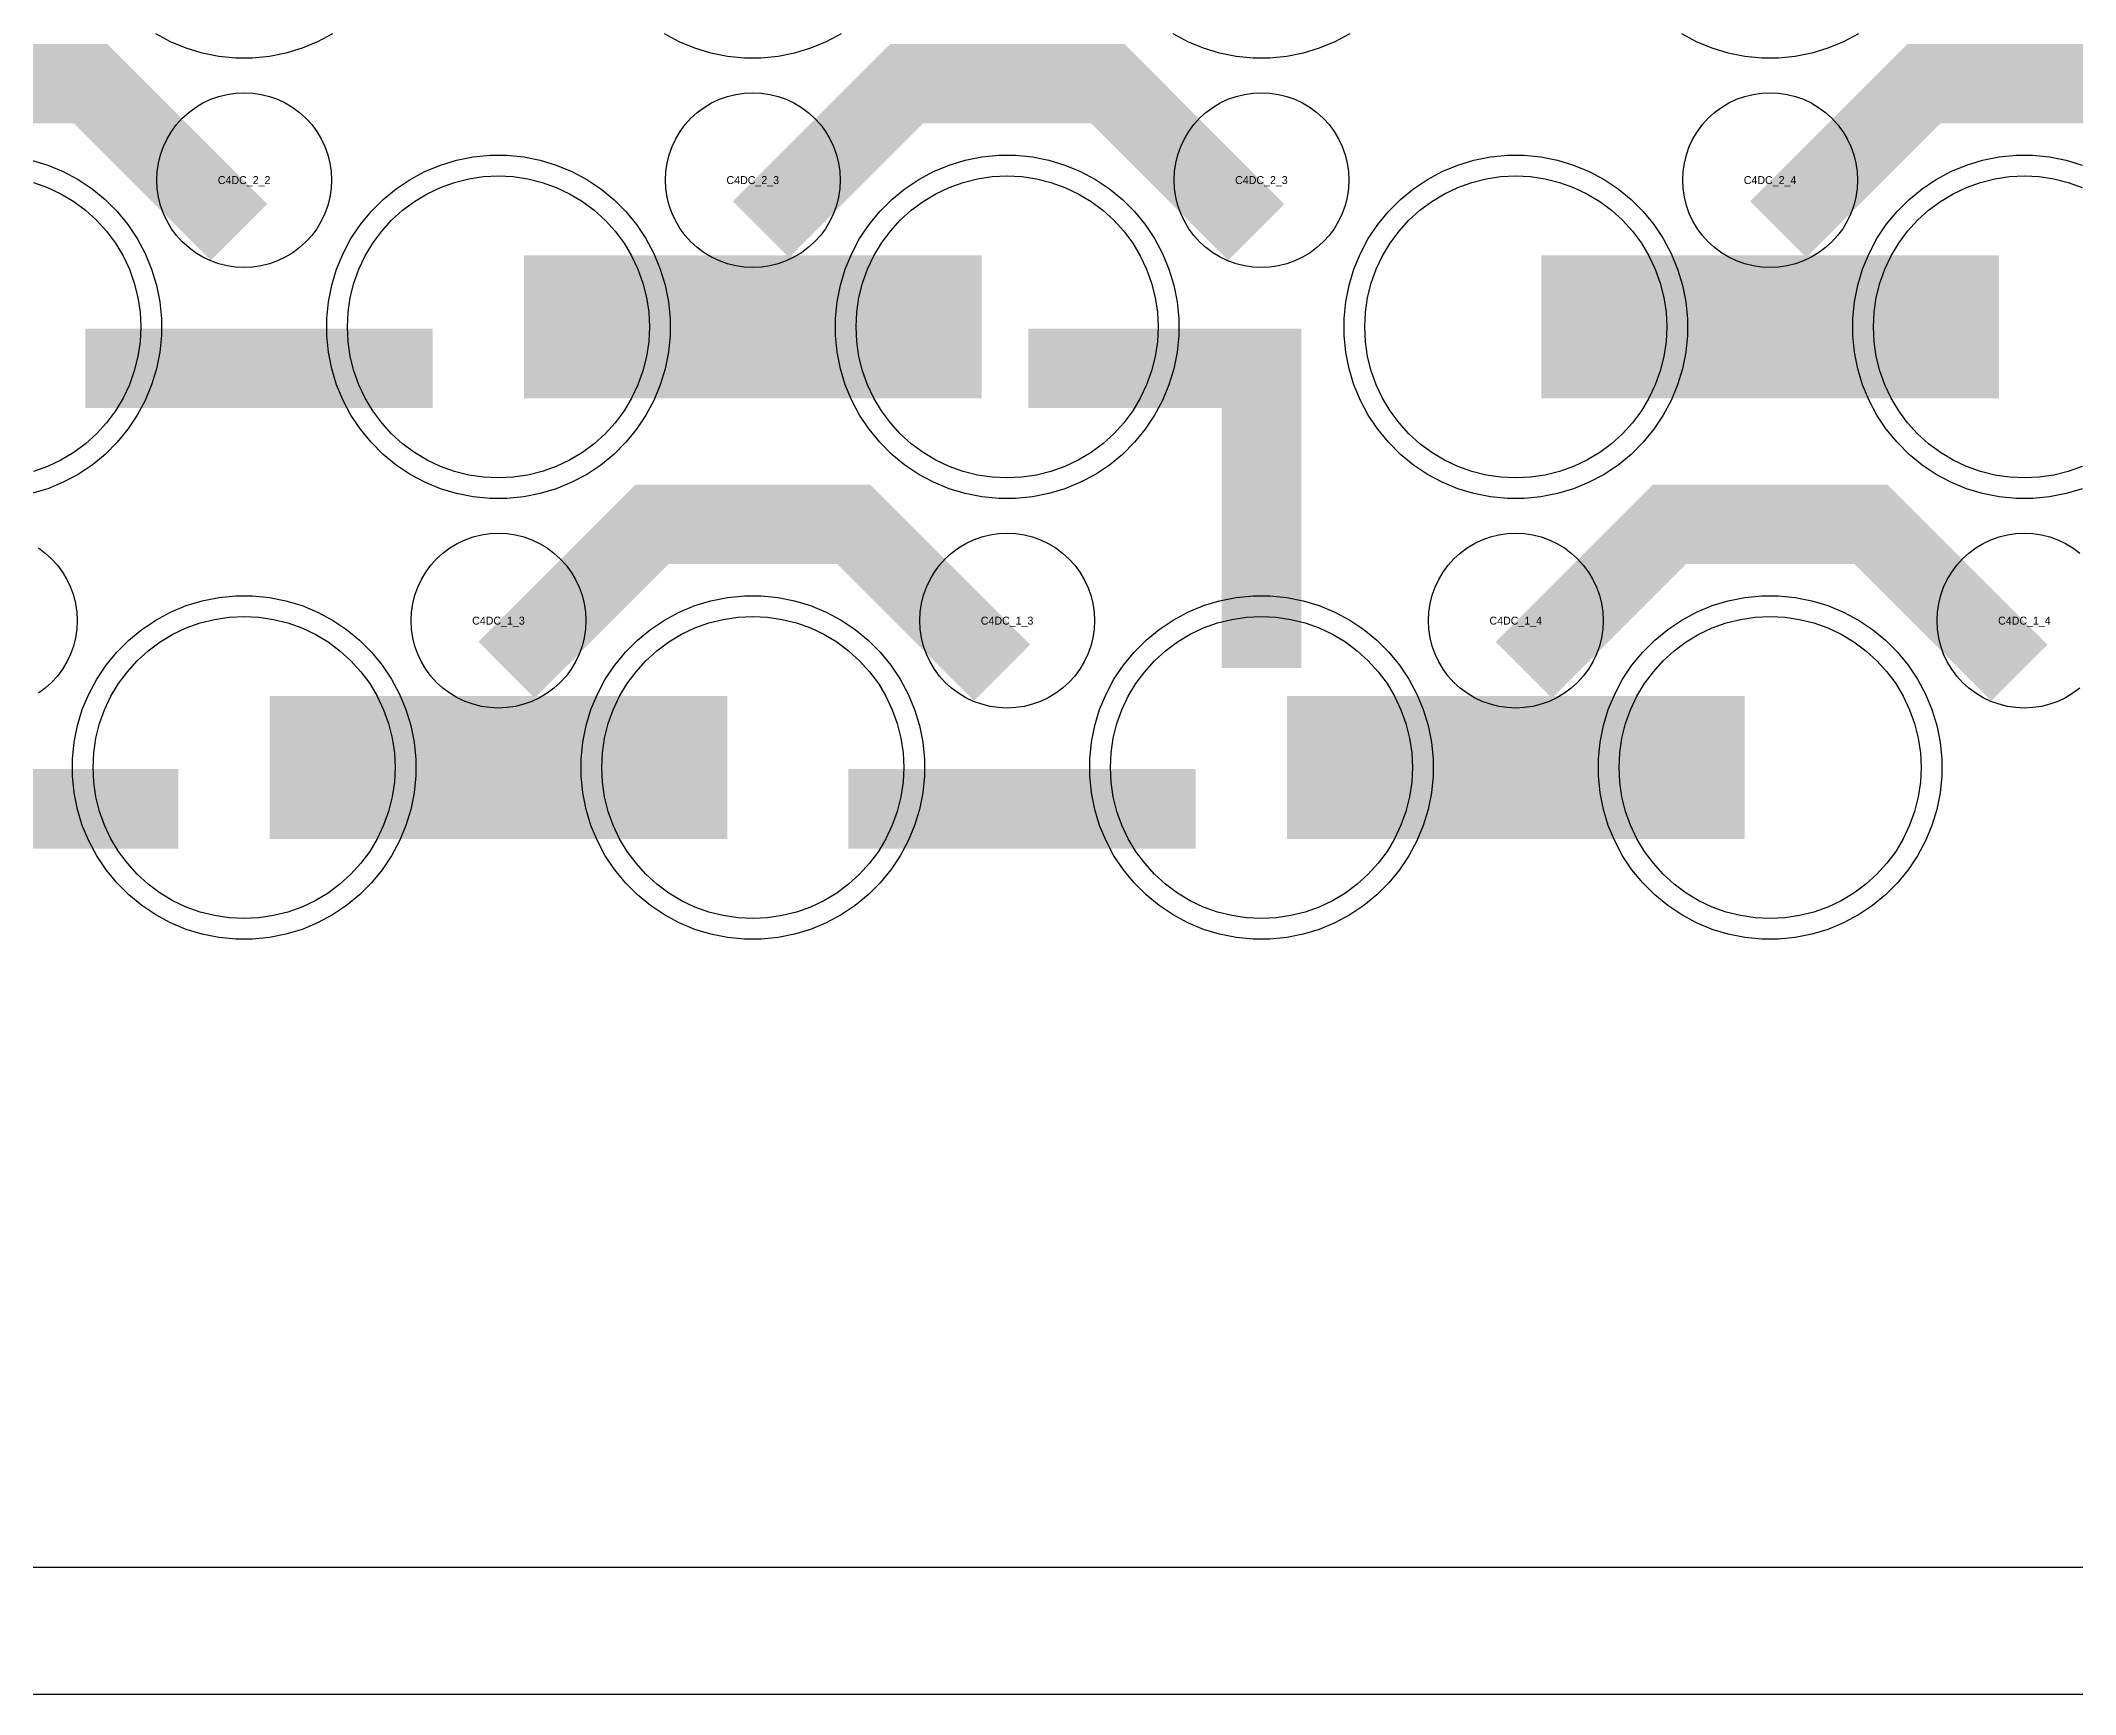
# Model space of a CAD drawing. Extents: x -11880 to 11880, y -14992 to 14992.
# Drawn here: x -11184 to -10544, y -14992 to -14472 of the extents above; entities that cross this region are included whole.
import ezdxf
from ezdxf.enums import TextEntityAlignment as Align

# ---------------------------------------------------------------- set-up
doc = ezdxf.new("R2010")
doc.units = 0
doc.header["$MEASUREMENT"] = 0
for name, color, linetype in [('GDS_775_DT_237', 138, 'CONTINUOUS'), ('OUTLINE', 30, 'CONTINUOUS'), ('RDL1_FS', 34, 'CONTINUOUS'), ('RDL_BS', 160, 'CONTINUOUS')]:
    doc.layers.add(name, color=color, linetype=linetype)

msp = doc.modelspace()

# ---------------------------------------------------------------- linework, layer by layer
at = {"layer": 'OUTLINE'}
for points in [[(-11880, -14992.5), (11880, -14992.5), (11880, 14992.5), (-11880, 14992.5)], [(-11840, -14952.5), (11840, -14952.5), (11840, 14952.5), (-11840, 14952.5)]]:
    msp.add_lwpolyline(points, close=True, dxfattribs=at)
at = {"layer": 'RDL1_FS'}
for points in [[(-11040, -14609.944), (-11044.657, -14609.715), (-11049.268, -14609.031), (-11053.791, -14607.899), (-11058.181, -14606.327), (-11062.395, -14604.335), (-11066.395, -14601.937), (-11070.14, -14599.159), (-11073.594, -14596.029), (-11076.724, -14592.575), (-11079.502, -14588.83), (-11081.9, -14584.83), (-11083.892, -14580.616), (-11085.464, -14576.226), (-11086.596, -14571.703), (-11087.28, -14567.092), (-11087.509, -14562.435), (-11087.28, -14557.778), (-11086.596, -14553.167), (-11085.464, -14548.644), (-11083.892, -14544.254), (-11081.9, -14540.04), (-11079.502, -14536.04), (-11076.724, -14532.295), (-11073.594, -14528.841), (-11070.14, -14525.711), (-11066.395, -14522.933), (-11062.395, -14520.535), (-11058.181, -14518.543), (-11053.791, -14516.971), (-11049.268, -14515.839), (-11044.657, -14515.155), (-11040, -14514.926), (-11035.343, -14515.155), (-11030.732, -14515.839), (-11026.209, -14516.971), (-11021.819, -14518.543), (-11017.605, -14520.535), (-11013.605, -14522.933), (-11009.86, -14525.711), (-11006.406, -14528.841), (-11003.276, -14532.295), (-11000.498, -14536.04), (-10998.1, -14540.04), (-10996.108, -14544.254), (-10994.536, -14548.644), (-10993.404, -14553.167), (-10992.72, -14557.778), (-10992.491, -14562.435), (-10992.72, -14567.092), (-10993.404, -14571.703), (-10994.536, -14576.226), (-10996.108, -14580.616), (-10998.1, -14584.83), (-11000.498, -14588.83), (-11003.276, -14592.575), (-11006.406, -14596.029), (-11009.86, -14599.159), (-11013.605, -14601.937), (-11017.605, -14604.335), (-11021.819, -14606.327), (-11026.209, -14607.899), (-11030.732, -14609.031), (-11035.343, -14609.715)], [(-10880, -14609.944), (-10884.657, -14609.715), (-10889.268, -14609.031), (-10893.791, -14607.899), (-10898.181, -14606.327), (-10902.395, -14604.335), (-10906.395, -14601.937), (-10910.14, -14599.159), (-10913.594, -14596.029), (-10916.724, -14592.575), (-10919.502, -14588.83), (-10921.9, -14584.83), (-10923.892, -14580.616), (-10925.464, -14576.226), (-10926.596, -14571.703), (-10927.28, -14567.092), (-10927.509, -14562.435), (-10927.28, -14557.778), (-10926.596, -14553.167), (-10925.464, -14548.644), (-10923.892, -14544.254), (-10921.9, -14540.04), (-10919.502, -14536.04), (-10916.724, -14532.295), (-10913.594, -14528.841), (-10910.14, -14525.711), (-10906.395, -14522.933), (-10902.395, -14520.535), (-10898.181, -14518.543), (-10893.791, -14516.971), (-10889.268, -14515.839), (-10884.657, -14515.155), (-10880, -14514.926), (-10875.343, -14515.155), (-10870.732, -14515.839), (-10866.209, -14516.971), (-10861.819, -14518.543), (-10857.605, -14520.535), (-10853.605, -14522.933), (-10849.86, -14525.711), (-10846.406, -14528.841), (-10843.276, -14532.295), (-10840.498, -14536.04), (-10838.1, -14540.04), (-10836.108, -14544.254), (-10834.536, -14548.644), (-10833.404, -14553.167), (-10832.72, -14557.778), (-10832.491, -14562.435), (-10832.72, -14567.092), (-10833.404, -14571.703), (-10834.536, -14576.226), (-10836.108, -14580.616), (-10838.1, -14584.83), (-10840.498, -14588.83), (-10843.276, -14592.575), (-10846.406, -14596.029), (-10849.86, -14599.159), (-10853.605, -14601.937), (-10857.605, -14604.335), (-10861.819, -14606.327), (-10866.209, -14607.899), (-10870.732, -14609.031), (-10875.343, -14609.715)], [(-10720, -14609.944), (-10724.657, -14609.715), (-10729.268, -14609.031), (-10733.791, -14607.899), (-10738.181, -14606.327), (-10742.395, -14604.335), (-10746.395, -14601.937), (-10750.14, -14599.159), (-10753.594, -14596.029), (-10756.724, -14592.575), (-10759.502, -14588.83), (-10761.9, -14584.83), (-10763.892, -14580.616), (-10765.464, -14576.226), (-10766.596, -14571.703), (-10767.28, -14567.092), (-10767.509, -14562.435), (-10767.28, -14557.778), (-10766.596, -14553.167), (-10765.464, -14548.644), (-10763.892, -14544.254), (-10761.9, -14540.04), (-10759.502, -14536.04), (-10756.724, -14532.295), (-10753.594, -14528.841), (-10750.14, -14525.711), (-10746.395, -14522.933), (-10742.395, -14520.535), (-10738.181, -14518.543), (-10733.791, -14516.971), (-10729.268, -14515.839), (-10724.657, -14515.155), (-10720, -14514.926), (-10715.343, -14515.155), (-10710.732, -14515.839), (-10706.209, -14516.971), (-10701.819, -14518.543), (-10697.605, -14520.535), (-10693.605, -14522.933), (-10689.86, -14525.711), (-10686.406, -14528.841), (-10683.276, -14532.295), (-10680.498, -14536.04), (-10678.1, -14540.04), (-10676.108, -14544.254), (-10674.536, -14548.644), (-10673.404, -14553.167), (-10672.72, -14557.778), (-10672.491, -14562.435), (-10672.72, -14567.092), (-10673.404, -14571.703), (-10674.536, -14576.226), (-10676.108, -14580.616), (-10678.1, -14584.83), (-10680.498, -14588.83), (-10683.276, -14592.575), (-10686.406, -14596.029), (-10689.86, -14599.159), (-10693.605, -14601.937), (-10697.605, -14604.335), (-10701.819, -14606.327), (-10706.209, -14607.899), (-10710.732, -14609.031), (-10715.343, -14609.715)], [(-11120, -14748.509), (-11124.657, -14748.28), (-11129.268, -14747.596), (-11133.791, -14746.464), (-11138.181, -14744.892), (-11142.395, -14742.9), (-11146.395, -14740.502), (-11150.14, -14737.724), (-11153.594, -14734.594), (-11156.724, -14731.14), (-11159.502, -14727.395), (-11161.9, -14723.395), (-11163.892, -14719.181), (-11165.464, -14714.791), (-11166.596, -14710.268), (-11167.28, -14705.657), (-11167.509, -14701), (-11167.28, -14696.343), (-11166.596, -14691.732), (-11165.464, -14687.209), (-11163.892, -14682.819), (-11161.9, -14678.605), (-11159.502, -14674.605), (-11156.724, -14670.86), (-11153.594, -14667.406), (-11150.14, -14664.276), (-11146.395, -14661.498), (-11142.395, -14659.1), (-11138.181, -14657.108), (-11133.791, -14655.536), (-11129.268, -14654.404), (-11124.657, -14653.72), (-11120, -14653.491), (-11115.343, -14653.72), (-11110.732, -14654.404), (-11106.209, -14655.536), (-11101.819, -14657.108), (-11097.605, -14659.1), (-11093.605, -14661.498), (-11089.86, -14664.276), (-11086.406, -14667.406), (-11083.276, -14670.86), (-11080.498, -14674.605), (-11078.1, -14678.605), (-11076.108, -14682.819), (-11074.536, -14687.209), (-11073.404, -14691.732), (-11072.72, -14696.343), (-11072.491, -14701), (-11072.72, -14705.657), (-11073.404, -14710.268), (-11074.536, -14714.791), (-11076.108, -14719.181), (-11078.1, -14723.395), (-11080.498, -14727.395), (-11083.276, -14731.14), (-11086.406, -14734.594), (-11089.86, -14737.724), (-11093.605, -14740.502), (-11097.605, -14742.9), (-11101.819, -14744.892), (-11106.209, -14746.464), (-11110.732, -14747.596), (-11115.343, -14748.28)], [(-10960, -14748.509), (-10964.657, -14748.28), (-10969.268, -14747.596), (-10973.791, -14746.464), (-10978.181, -14744.892), (-10982.395, -14742.9), (-10986.395, -14740.502), (-10990.14, -14737.724), (-10993.594, -14734.594), (-10996.724, -14731.14), (-10999.502, -14727.395), (-11001.9, -14723.395), (-11003.892, -14719.181), (-11005.464, -14714.791), (-11006.596, -14710.268), (-11007.28, -14705.657), (-11007.509, -14701), (-11007.28, -14696.343), (-11006.596, -14691.732), (-11005.464, -14687.209), (-11003.892, -14682.819), (-11001.9, -14678.605), (-10999.502, -14674.605), (-10996.724, -14670.86), (-10993.594, -14667.406), (-10990.14, -14664.276), (-10986.395, -14661.498), (-10982.395, -14659.1), (-10978.181, -14657.108), (-10973.791, -14655.536), (-10969.268, -14654.404), (-10964.657, -14653.72), (-10960, -14653.491), (-10955.343, -14653.72), (-10950.732, -14654.404), (-10946.209, -14655.536), (-10941.819, -14657.108), (-10937.605, -14659.1), (-10933.605, -14661.498), (-10929.86, -14664.276), (-10926.406, -14667.406), (-10923.276, -14670.86), (-10920.498, -14674.605), (-10918.1, -14678.605), (-10916.108, -14682.819), (-10914.536, -14687.209), (-10913.404, -14691.732), (-10912.72, -14696.343), (-10912.491, -14701), (-10912.72, -14705.657), (-10913.404, -14710.268), (-10914.536, -14714.791), (-10916.108, -14719.181), (-10918.1, -14723.395), (-10920.498, -14727.395), (-10923.276, -14731.14), (-10926.406, -14734.594), (-10929.86, -14737.724), (-10933.605, -14740.502), (-10937.605, -14742.9), (-10941.819, -14744.892), (-10946.209, -14746.464), (-10950.732, -14747.596), (-10955.343, -14748.28)], [(-10800, -14748.509), (-10804.657, -14748.28), (-10809.268, -14747.596), (-10813.791, -14746.464), (-10818.181, -14744.892), (-10822.395, -14742.9), (-10826.395, -14740.502), (-10830.14, -14737.724), (-10833.594, -14734.594), (-10836.724, -14731.14), (-10839.502, -14727.395), (-10841.9, -14723.395), (-10843.892, -14719.181), (-10845.464, -14714.791), (-10846.596, -14710.268), (-10847.28, -14705.657), (-10847.509, -14701), (-10847.28, -14696.343), (-10846.596, -14691.732), (-10845.464, -14687.209), (-10843.892, -14682.819), (-10841.9, -14678.605), (-10839.502, -14674.605), (-10836.724, -14670.86), (-10833.594, -14667.406), (-10830.14, -14664.276), (-10826.395, -14661.498), (-10822.395, -14659.1), (-10818.181, -14657.108), (-10813.791, -14655.536), (-10809.268, -14654.404), (-10804.657, -14653.72), (-10800, -14653.491), (-10795.343, -14653.72), (-10790.732, -14654.404), (-10786.209, -14655.536), (-10781.819, -14657.108), (-10777.605, -14659.1), (-10773.605, -14661.498), (-10769.86, -14664.276), (-10766.406, -14667.406), (-10763.276, -14670.86), (-10760.498, -14674.605), (-10758.1, -14678.605), (-10756.108, -14682.819), (-10754.536, -14687.209), (-10753.404, -14691.732), (-10752.72, -14696.343), (-10752.491, -14701), (-10752.72, -14705.657), (-10753.404, -14710.268), (-10754.536, -14714.791), (-10756.108, -14719.181), (-10758.1, -14723.395), (-10760.498, -14727.395), (-10763.276, -14731.14), (-10766.406, -14734.594), (-10769.86, -14737.724), (-10773.605, -14740.502), (-10777.605, -14742.9), (-10781.819, -14744.892), (-10786.209, -14746.464), (-10790.732, -14747.596), (-10795.343, -14748.28)], [(-10640, -14748.509), (-10644.657, -14748.28), (-10649.268, -14747.596), (-10653.791, -14746.464), (-10658.181, -14744.892), (-10662.395, -14742.9), (-10666.395, -14740.502), (-10670.14, -14737.724), (-10673.594, -14734.594), (-10676.724, -14731.14), (-10679.502, -14727.395), (-10681.9, -14723.395), (-10683.892, -14719.181), (-10685.464, -14714.791), (-10686.596, -14710.268), (-10687.28, -14705.657), (-10687.509, -14701), (-10687.28, -14696.343), (-10686.596, -14691.732), (-10685.464, -14687.209), (-10683.892, -14682.819), (-10681.9, -14678.605), (-10679.502, -14674.605), (-10676.724, -14670.86), (-10673.594, -14667.406), (-10670.14, -14664.276), (-10666.395, -14661.498), (-10662.395, -14659.1), (-10658.181, -14657.108), (-10653.791, -14655.536), (-10649.268, -14654.404), (-10644.657, -14653.72), (-10640, -14653.491), (-10635.343, -14653.72), (-10630.732, -14654.404), (-10626.209, -14655.536), (-10621.819, -14657.108), (-10617.605, -14659.1), (-10613.605, -14661.498), (-10609.86, -14664.276), (-10606.406, -14667.406), (-10603.276, -14670.86), (-10600.498, -14674.605), (-10598.1, -14678.605), (-10596.108, -14682.819), (-10594.536, -14687.209), (-10593.404, -14691.732), (-10592.72, -14696.343), (-10592.491, -14701), (-10592.72, -14705.657), (-10593.404, -14710.268), (-10594.536, -14714.791), (-10596.108, -14719.181), (-10598.1, -14723.395), (-10600.498, -14727.395), (-10603.276, -14731.14), (-10606.406, -14734.594), (-10609.86, -14737.724), (-10613.605, -14740.502), (-10617.605, -14742.9), (-10621.819, -14744.892), (-10626.209, -14746.464), (-10630.732, -14747.596), (-10635.343, -14748.28)]]:
    msp.add_lwpolyline(points, close=True, dxfattribs=at)
for points in [[(-10541.819, -14606.327), (-10546.209, -14607.899), (-10550.732, -14609.031), (-10555.343, -14609.715), (-10560, -14609.944), (-10564.657, -14609.715), (-10569.268, -14609.031), (-10573.791, -14607.899), (-10578.181, -14606.327), (-10582.395, -14604.335), (-10586.395, -14601.937), (-10590.14, -14599.159), (-10593.594, -14596.029), (-10596.724, -14592.575), (-10599.502, -14588.83), (-10601.9, -14584.83), (-10603.892, -14580.616), (-10605.464, -14576.226), (-10606.596, -14571.703), (-10607.28, -14567.092), (-10607.509, -14562.435), (-10607.28, -14557.778), (-10606.596, -14553.167), (-10605.464, -14548.644), (-10603.892, -14544.254), (-10601.9, -14540.04), (-10599.502, -14536.04), (-10596.724, -14532.295), (-10593.594, -14528.841), (-10590.14, -14525.711), (-10586.395, -14522.933), (-10582.395, -14520.535), (-10578.181, -14518.543), (-10573.791, -14516.971), (-10569.268, -14515.839), (-10564.657, -14515.155), (-10560, -14514.926), (-10555.343, -14515.155), (-10550.732, -14515.839), (-10546.209, -14516.971), (-10541.819, -14518.543)], [(-11186.209, -14516.971), (-11181.819, -14518.543), (-11177.605, -14520.535), (-11173.605, -14522.933), (-11169.86, -14525.711), (-11166.406, -14528.841), (-11163.276, -14532.295), (-11160.498, -14536.04), (-11158.1, -14540.04), (-11156.108, -14544.254), (-11154.536, -14548.644), (-11153.404, -14553.167), (-11152.72, -14557.778), (-11152.491, -14562.435), (-11152.72, -14567.092), (-11153.404, -14571.703), (-11154.536, -14576.226), (-11156.108, -14580.616), (-11158.1, -14584.83), (-11160.498, -14588.83), (-11163.276, -14592.575), (-11166.406, -14596.029), (-11169.86, -14599.159), (-11173.605, -14601.937), (-11177.605, -14604.335), (-11181.819, -14606.327), (-11186.209, -14607.899)]]:
    msp.add_lwpolyline(points, dxfattribs=at)
for points in [[(-11031.998, -14562.435, 45, 45, 0), (-10959.998, -14562.435, 45, 45, 0)], [(-10959.998, -14562.435, 45, 45, 0), (-10887.998, -14562.435, 45, 45, 0)], [(-10711.998, -14562.435, 45, 45, 0), (-10639.998, -14562.435, 45, 45, 0)], [(-10639.998, -14562.435, 45, 45, 0), (-10567.998, -14562.435, 45, 45, 0)], [(-11111.998, -14701, 45, 45, 0), (-11039.998, -14701, 45, 45, 0)], [(-11039.998, -14701, 45, 45, 0), (-10967.998, -14701, 45, 45, 0)], [(-10791.998, -14701, 45, 45, 0), (-10719.998, -14701, 45, 45, 0)], [(-10719.998, -14701, 45, 45, 0), (-10647.998, -14701, 45, 45, 0)]]:
    msp.add_lwpolyline(points, format="xyseb", dxfattribs=at)
at = {"layer": 'RDL_BS'}
for points in [[(-11092.223, -14470.253), (-11096.885, -14472.745), (-11101.795, -14474.776), (-11106.835, -14476.307), (-11112.062, -14477.353), (-11117.356, -14477.87), (-11122.644, -14477.87), (-11127.938, -14477.353), (-11133.165, -14476.307), (-11138.205, -14474.776), (-11143.115, -14472.745), (-11147.777, -14470.253)], [(-10932.223, -14470.253), (-10936.885, -14472.745), (-10941.795, -14474.776), (-10946.835, -14476.307), (-10952.062, -14477.353), (-10957.356, -14477.87), (-10962.644, -14477.87), (-10967.938, -14477.353), (-10973.165, -14476.307), (-10978.205, -14474.776), (-10983.115, -14472.745), (-10987.777, -14470.253)], [(-10772.223, -14470.253), (-10776.885, -14472.745), (-10781.795, -14474.776), (-10786.835, -14476.307), (-10792.062, -14477.353), (-10797.356, -14477.87), (-10802.644, -14477.87), (-10807.938, -14477.353), (-10813.165, -14476.307), (-10818.205, -14474.776), (-10823.115, -14472.745), (-10827.777, -14470.253)], [(-10612.223, -14470.253), (-10616.885, -14472.745), (-10621.795, -14474.776), (-10626.835, -14476.307), (-10632.062, -14477.353), (-10637.356, -14477.87), (-10642.644, -14477.87), (-10647.938, -14477.353), (-10653.165, -14476.307), (-10658.205, -14474.776), (-10663.115, -14472.745), (-10667.777, -14470.253)], [(-10541.795, -14613.341), (-10546.835, -14614.872), (-10552.062, -14615.918), (-10557.356, -14616.435), (-10562.644, -14616.435), (-10567.938, -14615.918), (-10573.165, -14614.872), (-10578.205, -14613.341), (-10583.115, -14611.31), (-10587.777, -14608.818), (-10592.191, -14605.871), (-10596.292, -14602.509), (-10600.074, -14598.727), (-10603.436, -14594.626), (-10606.383, -14590.212), (-10608.875, -14585.55), (-10610.906, -14580.64), (-10612.437, -14575.6), (-10613.483, -14570.373), (-10614, -14565.079), (-10614, -14559.791), (-10613.483, -14554.497), (-10612.437, -14549.27), (-10610.906, -14544.23), (-10608.875, -14539.32), (-10606.383, -14534.658), (-10603.436, -14530.244), (-10600.074, -14526.143), (-10596.292, -14522.361), (-10592.191, -14518.999), (-10587.777, -14516.052), (-10583.115, -14513.56), (-10578.205, -14511.529), (-10573.165, -14509.998), (-10567.938, -14508.952), (-10562.644, -14508.435), (-10557.356, -14508.435), (-10552.062, -14508.952), (-10546.835, -14509.998), (-10541.795, -14511.529)], [(-11186.835, -14509.998), (-11181.795, -14511.529), (-11176.885, -14513.56), (-11172.223, -14516.052), (-11167.809, -14518.999), (-11163.708, -14522.361), (-11159.926, -14526.143), (-11156.564, -14530.244), (-11153.617, -14534.658), (-11151.125, -14539.32), (-11149.094, -14544.23), (-11147.563, -14549.27), (-11146.517, -14554.497), (-11146, -14559.791), (-11146, -14565.079), (-11146.517, -14570.373), (-11147.563, -14575.6), (-11149.094, -14580.64), (-11151.125, -14585.55), (-11153.617, -14590.212), (-11156.564, -14594.626), (-11159.926, -14598.727), (-11163.708, -14602.509), (-11167.809, -14605.871), (-11172.223, -14608.818), (-11176.885, -14611.31), (-11181.795, -14613.341), (-11186.835, -14614.872)], [(-10542.557, -14676.066), (-10544.72, -14677.669), (-10547.044, -14679.062), (-10549.481, -14680.214), (-10552.016, -14681.121), (-10554.635, -14681.778), (-10557.307, -14682.174), (-10560, -14682.306), (-10562.693, -14682.174), (-10565.365, -14681.778), (-10567.984, -14681.121), (-10570.519, -14680.214), (-10572.956, -14679.062), (-10575.28, -14677.669), (-10577.443, -14676.066), (-10579.442, -14674.254), (-10581.254, -14672.255), (-10582.857, -14670.092), (-10584.25, -14667.768), (-10585.402, -14665.331), (-10586.309, -14662.796), (-10586.966, -14660.177), (-10587.362, -14657.505), (-10587.494, -14654.812), (-10587.362, -14652.119), (-10586.966, -14649.447), (-10586.309, -14646.828), (-10585.402, -14644.293), (-10584.25, -14641.856), (-10582.857, -14639.532), (-10581.254, -14637.369), (-10579.442, -14635.37), (-10577.443, -14633.558), (-10575.28, -14631.955), (-10572.956, -14630.562), (-10570.519, -14629.41), (-10567.984, -14628.503), (-10565.365, -14627.846), (-10562.693, -14627.45), (-10560, -14627.318), (-10557.307, -14627.45), (-10554.635, -14627.846), (-10552.016, -14628.503), (-10549.481, -14629.41), (-10547.044, -14630.562), (-10544.72, -14631.955), (-10542.557, -14633.558)], [(-11184.72, -14631.955), (-11182.557, -14633.558), (-11180.558, -14635.37), (-11178.746, -14637.369), (-11177.143, -14639.532), (-11175.75, -14641.856), (-11174.598, -14644.293), (-11173.691, -14646.828), (-11173.034, -14649.447), (-11172.638, -14652.119), (-11172.506, -14654.812), (-11172.638, -14657.505), (-11173.034, -14660.177), (-11173.691, -14662.796), (-11174.598, -14665.331), (-11175.75, -14667.768), (-11177.143, -14670.092), (-11178.746, -14672.255), (-11180.558, -14674.254), (-11182.557, -14676.066), (-11184.72, -14677.669)]]:
    msp.add_lwpolyline(points, dxfattribs=at)
for points in [[(-11121.599, -14532.648, 25, 25, 0), (-11168.313, -14485.934, 25, 25, 0), (-11198.071, -14485.934, 25, 25, 0)], [(-10957.438, -14531.749, 25, 25, 0), (-10911.623, -14485.934, 25, 25, 0), (-10878.07, -14485.934, 25, 25, 0)], [(-10801.599, -14532.648, 25, 25, 0), (-10848.313, -14485.934, 25, 25, 0), (-10878.071, -14485.934, 25, 25, 0)], [(-10637.438, -14531.749, 25, 25, 0), (-10591.623, -14485.934, 25, 25, 0), (-10558.07, -14485.934, 25, 25, 0)], [(-10481.599, -14532.648, 25, 25, 0), (-10528.313, -14485.934, 25, 25, 0), (-10558.071, -14485.934, 25, 25, 0)], [(-10800, -14669.725, 25, 25, 0), (-10800, -14562.948, 25, 25, 0)], [(-11169.984, -14575.448, 25, 25, 0), (-11060.719, -14575.448, 25, 25, 0)], [(-10787.5, -14575.448, 25, 25, 0), (-10873.333, -14575.448, 25, 25, 0)], [(-10827.056, -14575.448, 25, 25, 0), (-10868.26, -14575.448, 25, 25, 0)], [(-10800, -14593.417, 25, 25, 0), (-10800, -14639.037, 25, 25, 0)], [(-11037.438, -14670.314, 25, 25, 0), (-10991.623, -14624.499, 25, 25, 0), (-10958.07, -14624.499, 25, 25, 0)], [(-10881.599, -14671.213, 25, 25, 0), (-10928.313, -14624.499, 25, 25, 0), (-10958.071, -14624.499, 25, 25, 0)], [(-10717.438, -14670.314, 25, 25, 0), (-10671.623, -14624.499, 25, 25, 0), (-10638.07, -14624.499, 25, 25, 0)], [(-10561.599, -14671.213, 25, 25, 0), (-10608.313, -14624.499, 25, 25, 0), (-10638.071, -14624.499, 25, 25, 0)], [(-11249.984, -14714.013, 25, 25, 0), (-11140.719, -14714.013, 25, 25, 0)], [(-10929.984, -14714.013, 25, 25, 0), (-10820.719, -14714.013, 25, 25, 0)]]:
    msp.add_lwpolyline(points, format="xyseb", dxfattribs=at)
for points in [[(-11120, -14543.741), (-11122.693, -14543.609), (-11125.365, -14543.213), (-11127.984, -14542.556), (-11130.519, -14541.649), (-11132.956, -14540.497), (-11135.28, -14539.104), (-11137.443, -14537.501), (-11139.442, -14535.689), (-11141.254, -14533.69), (-11142.857, -14531.527), (-11144.25, -14529.203), (-11145.402, -14526.766), (-11146.309, -14524.231), (-11146.966, -14521.612), (-11147.362, -14518.94), (-11147.494, -14516.247), (-11147.362, -14513.554), (-11146.966, -14510.882), (-11146.309, -14508.263), (-11145.402, -14505.728), (-11144.25, -14503.291), (-11142.857, -14500.967), (-11141.254, -14498.804), (-11139.442, -14496.805), (-11137.443, -14494.993), (-11135.28, -14493.39), (-11132.956, -14491.997), (-11130.519, -14490.845), (-11127.984, -14489.938), (-11125.365, -14489.281), (-11122.693, -14488.885), (-11120, -14488.753), (-11117.307, -14488.885), (-11114.635, -14489.281), (-11112.016, -14489.938), (-11109.481, -14490.845), (-11107.044, -14491.997), (-11104.72, -14493.39), (-11102.557, -14494.993), (-11100.558, -14496.805), (-11098.746, -14498.804), (-11097.143, -14500.967), (-11095.75, -14503.291), (-11094.598, -14505.728), (-11093.691, -14508.263), (-11093.034, -14510.882), (-11092.638, -14513.554), (-11092.506, -14516.247), (-11092.638, -14518.94), (-11093.034, -14521.612), (-11093.691, -14524.231), (-11094.598, -14526.766), (-11095.75, -14529.203), (-11097.143, -14531.527), (-11098.746, -14533.69), (-11100.558, -14535.689), (-11102.557, -14537.501), (-11104.72, -14539.104), (-11107.044, -14540.497), (-11109.481, -14541.649), (-11112.016, -14542.556), (-11114.635, -14543.213), (-11117.307, -14543.609)], [(-10960, -14543.741), (-10962.693, -14543.609), (-10965.365, -14543.213), (-10967.984, -14542.556), (-10970.519, -14541.649), (-10972.956, -14540.497), (-10975.28, -14539.104), (-10977.443, -14537.501), (-10979.442, -14535.689), (-10981.254, -14533.69), (-10982.857, -14531.527), (-10984.25, -14529.203), (-10985.402, -14526.766), (-10986.309, -14524.231), (-10986.966, -14521.612), (-10987.362, -14518.94), (-10987.494, -14516.247), (-10987.362, -14513.554), (-10986.966, -14510.882), (-10986.309, -14508.263), (-10985.402, -14505.728), (-10984.25, -14503.291), (-10982.857, -14500.967), (-10981.254, -14498.804), (-10979.442, -14496.805), (-10977.443, -14494.993), (-10975.28, -14493.39), (-10972.956, -14491.997), (-10970.519, -14490.845), (-10967.984, -14489.938), (-10965.365, -14489.281), (-10962.693, -14488.885), (-10960, -14488.753), (-10957.307, -14488.885), (-10954.635, -14489.281), (-10952.016, -14489.938), (-10949.481, -14490.845), (-10947.044, -14491.997), (-10944.72, -14493.39), (-10942.557, -14494.993), (-10940.558, -14496.805), (-10938.746, -14498.804), (-10937.143, -14500.967), (-10935.75, -14503.291), (-10934.598, -14505.728), (-10933.691, -14508.263), (-10933.034, -14510.882), (-10932.638, -14513.554), (-10932.506, -14516.247), (-10932.638, -14518.94), (-10933.034, -14521.612), (-10933.691, -14524.231), (-10934.598, -14526.766), (-10935.75, -14529.203), (-10937.143, -14531.527), (-10938.746, -14533.69), (-10940.558, -14535.689), (-10942.557, -14537.501), (-10944.72, -14539.104), (-10947.044, -14540.497), (-10949.481, -14541.649), (-10952.016, -14542.556), (-10954.635, -14543.213), (-10957.307, -14543.609)], [(-10800, -14543.741), (-10802.693, -14543.609), (-10805.365, -14543.213), (-10807.984, -14542.556), (-10810.519, -14541.649), (-10812.956, -14540.497), (-10815.28, -14539.104), (-10817.443, -14537.501), (-10819.442, -14535.689), (-10821.254, -14533.69), (-10822.857, -14531.527), (-10824.25, -14529.203), (-10825.402, -14526.766), (-10826.309, -14524.231), (-10826.966, -14521.612), (-10827.362, -14518.94), (-10827.494, -14516.247), (-10827.362, -14513.554), (-10826.966, -14510.882), (-10826.309, -14508.263), (-10825.402, -14505.728), (-10824.25, -14503.291), (-10822.857, -14500.967), (-10821.254, -14498.804), (-10819.442, -14496.805), (-10817.443, -14494.993), (-10815.28, -14493.39), (-10812.956, -14491.997), (-10810.519, -14490.845), (-10807.984, -14489.938), (-10805.365, -14489.281), (-10802.693, -14488.885), (-10800, -14488.753), (-10797.307, -14488.885), (-10794.635, -14489.281), (-10792.016, -14489.938), (-10789.481, -14490.845), (-10787.044, -14491.997), (-10784.72, -14493.39), (-10782.557, -14494.993), (-10780.558, -14496.805), (-10778.746, -14498.804), (-10777.143, -14500.967), (-10775.75, -14503.291), (-10774.598, -14505.728), (-10773.691, -14508.263), (-10773.034, -14510.882), (-10772.638, -14513.554), (-10772.506, -14516.247), (-10772.638, -14518.94), (-10773.034, -14521.612), (-10773.691, -14524.231), (-10774.598, -14526.766), (-10775.75, -14529.203), (-10777.143, -14531.527), (-10778.746, -14533.69), (-10780.558, -14535.689), (-10782.557, -14537.501), (-10784.72, -14539.104), (-10787.044, -14540.497), (-10789.481, -14541.649), (-10792.016, -14542.556), (-10794.635, -14543.213), (-10797.307, -14543.609)], [(-10640, -14543.741), (-10642.693, -14543.609), (-10645.365, -14543.213), (-10647.984, -14542.556), (-10650.519, -14541.649), (-10652.956, -14540.497), (-10655.28, -14539.104), (-10657.443, -14537.501), (-10659.442, -14535.689), (-10661.254, -14533.69), (-10662.857, -14531.527), (-10664.25, -14529.203), (-10665.402, -14526.766), (-10666.309, -14524.231), (-10666.966, -14521.612), (-10667.362, -14518.94), (-10667.494, -14516.247), (-10667.362, -14513.554), (-10666.966, -14510.882), (-10666.309, -14508.263), (-10665.402, -14505.728), (-10664.25, -14503.291), (-10662.857, -14500.967), (-10661.254, -14498.804), (-10659.442, -14496.805), (-10657.443, -14494.993), (-10655.28, -14493.39), (-10652.956, -14491.997), (-10650.519, -14490.845), (-10647.984, -14489.938), (-10645.365, -14489.281), (-10642.693, -14488.885), (-10640, -14488.753), (-10637.307, -14488.885), (-10634.635, -14489.281), (-10632.016, -14489.938), (-10629.481, -14490.845), (-10627.044, -14491.997), (-10624.72, -14493.39), (-10622.557, -14494.993), (-10620.558, -14496.805), (-10618.746, -14498.804), (-10617.143, -14500.967), (-10615.75, -14503.291), (-10614.598, -14505.728), (-10613.691, -14508.263), (-10613.034, -14510.882), (-10612.638, -14513.554), (-10612.506, -14516.247), (-10612.638, -14518.94), (-10613.034, -14521.612), (-10613.691, -14524.231), (-10614.598, -14526.766), (-10615.75, -14529.203), (-10617.143, -14531.527), (-10618.746, -14533.69), (-10620.558, -14535.689), (-10622.557, -14537.501), (-10624.72, -14539.104), (-10627.044, -14540.497), (-10629.481, -14541.649), (-10632.016, -14542.556), (-10634.635, -14543.213), (-10637.307, -14543.609)], [(-11042.644, -14616.435), (-11047.938, -14615.918), (-11053.165, -14614.872), (-11058.205, -14613.341), (-11063.115, -14611.31), (-11067.777, -14608.818), (-11072.191, -14605.871), (-11076.292, -14602.509), (-11080.074, -14598.727), (-11083.436, -14594.626), (-11086.383, -14590.212), (-11088.875, -14585.55), (-11090.906, -14580.64), (-11092.437, -14575.6), (-11093.483, -14570.373), (-11094, -14565.079), (-11094, -14559.791), (-11093.483, -14554.497), (-11092.437, -14549.27), (-11090.906, -14544.23), (-11088.875, -14539.32), (-11086.383, -14534.658), (-11083.436, -14530.244), (-11080.074, -14526.143), (-11076.292, -14522.361), (-11072.191, -14518.999), (-11067.777, -14516.052), (-11063.115, -14513.56), (-11058.205, -14511.529), (-11053.165, -14509.998), (-11047.938, -14508.952), (-11042.644, -14508.435), (-11037.356, -14508.435), (-11032.062, -14508.952), (-11026.835, -14509.998), (-11021.795, -14511.529), (-11016.885, -14513.56), (-11012.223, -14516.052), (-11007.809, -14518.999), (-11003.708, -14522.361), (-10999.926, -14526.143), (-10996.564, -14530.244), (-10993.617, -14534.658), (-10991.125, -14539.32), (-10989.094, -14544.23), (-10987.563, -14549.27), (-10986.517, -14554.497), (-10986, -14559.791), (-10986, -14565.079), (-10986.517, -14570.373), (-10987.563, -14575.6), (-10989.094, -14580.64), (-10991.125, -14585.55), (-10993.617, -14590.212), (-10996.564, -14594.626), (-10999.926, -14598.727), (-11003.708, -14602.509), (-11007.809, -14605.871), (-11012.223, -14608.818), (-11016.885, -14611.31), (-11021.795, -14613.341), (-11026.835, -14614.872), (-11032.062, -14615.918), (-11037.356, -14616.435)], [(-10882.644, -14616.435), (-10887.938, -14615.918), (-10893.165, -14614.872), (-10898.205, -14613.341), (-10903.115, -14611.31), (-10907.777, -14608.818), (-10912.191, -14605.871), (-10916.292, -14602.509), (-10920.074, -14598.727), (-10923.436, -14594.626), (-10926.383, -14590.212), (-10928.875, -14585.55), (-10930.906, -14580.64), (-10932.437, -14575.6), (-10933.483, -14570.373), (-10934, -14565.079), (-10934, -14559.791), (-10933.483, -14554.497), (-10932.437, -14549.27), (-10930.906, -14544.23), (-10928.875, -14539.32), (-10926.383, -14534.658), (-10923.436, -14530.244), (-10920.074, -14526.143), (-10916.292, -14522.361), (-10912.191, -14518.999), (-10907.777, -14516.052), (-10903.115, -14513.56), (-10898.205, -14511.529), (-10893.165, -14509.998), (-10887.938, -14508.952), (-10882.644, -14508.435), (-10877.356, -14508.435), (-10872.062, -14508.952), (-10866.835, -14509.998), (-10861.795, -14511.529), (-10856.885, -14513.56), (-10852.223, -14516.052), (-10847.809, -14518.999), (-10843.708, -14522.361), (-10839.926, -14526.143), (-10836.564, -14530.244), (-10833.617, -14534.658), (-10831.125, -14539.32), (-10829.094, -14544.23), (-10827.563, -14549.27), (-10826.517, -14554.497), (-10826, -14559.791), (-10826, -14565.079), (-10826.517, -14570.373), (-10827.563, -14575.6), (-10829.094, -14580.64), (-10831.125, -14585.55), (-10833.617, -14590.212), (-10836.564, -14594.626), (-10839.926, -14598.727), (-10843.708, -14602.509), (-10847.809, -14605.871), (-10852.223, -14608.818), (-10856.885, -14611.31), (-10861.795, -14613.341), (-10866.835, -14614.872), (-10872.062, -14615.918), (-10877.356, -14616.435)], [(-10722.644, -14616.435), (-10727.938, -14615.918), (-10733.165, -14614.872), (-10738.205, -14613.341), (-10743.115, -14611.31), (-10747.777, -14608.818), (-10752.191, -14605.871), (-10756.292, -14602.509), (-10760.074, -14598.727), (-10763.436, -14594.626), (-10766.383, -14590.212), (-10768.875, -14585.55), (-10770.906, -14580.64), (-10772.437, -14575.6), (-10773.483, -14570.373), (-10774, -14565.079), (-10774, -14559.791), (-10773.483, -14554.497), (-10772.437, -14549.27), (-10770.906, -14544.23), (-10768.875, -14539.32), (-10766.383, -14534.658), (-10763.436, -14530.244), (-10760.074, -14526.143), (-10756.292, -14522.361), (-10752.191, -14518.999), (-10747.777, -14516.052), (-10743.115, -14513.56), (-10738.205, -14511.529), (-10733.165, -14509.998), (-10727.938, -14508.952), (-10722.644, -14508.435), (-10717.356, -14508.435), (-10712.062, -14508.952), (-10706.835, -14509.998), (-10701.795, -14511.529), (-10696.885, -14513.56), (-10692.223, -14516.052), (-10687.809, -14518.999), (-10683.708, -14522.361), (-10679.926, -14526.143), (-10676.564, -14530.244), (-10673.617, -14534.658), (-10671.125, -14539.32), (-10669.094, -14544.23), (-10667.563, -14549.27), (-10666.517, -14554.497), (-10666, -14559.791), (-10666, -14565.079), (-10666.517, -14570.373), (-10667.563, -14575.6), (-10669.094, -14580.64), (-10671.125, -14585.55), (-10673.617, -14590.212), (-10676.564, -14594.626), (-10679.926, -14598.727), (-10683.708, -14602.509), (-10687.809, -14605.871), (-10692.223, -14608.818), (-10696.885, -14611.31), (-10701.795, -14613.341), (-10706.835, -14614.872), (-10712.062, -14615.918), (-10717.356, -14616.435)], [(-11040, -14682.306), (-11042.693, -14682.174), (-11045.365, -14681.778), (-11047.984, -14681.121), (-11050.519, -14680.214), (-11052.956, -14679.062), (-11055.28, -14677.669), (-11057.443, -14676.066), (-11059.442, -14674.254), (-11061.254, -14672.255), (-11062.857, -14670.092), (-11064.25, -14667.768), (-11065.402, -14665.331), (-11066.309, -14662.796), (-11066.966, -14660.177), (-11067.362, -14657.505), (-11067.494, -14654.812), (-11067.362, -14652.119), (-11066.966, -14649.447), (-11066.309, -14646.828), (-11065.402, -14644.293), (-11064.25, -14641.856), (-11062.857, -14639.532), (-11061.254, -14637.369), (-11059.442, -14635.37), (-11057.443, -14633.558), (-11055.28, -14631.955), (-11052.956, -14630.562), (-11050.519, -14629.41), (-11047.984, -14628.503), (-11045.365, -14627.846), (-11042.693, -14627.45), (-11040, -14627.318), (-11037.307, -14627.45), (-11034.635, -14627.846), (-11032.016, -14628.503), (-11029.481, -14629.41), (-11027.044, -14630.562), (-11024.72, -14631.955), (-11022.557, -14633.558), (-11020.558, -14635.37), (-11018.746, -14637.369), (-11017.143, -14639.532), (-11015.75, -14641.856), (-11014.598, -14644.293), (-11013.691, -14646.828), (-11013.034, -14649.447), (-11012.638, -14652.119), (-11012.506, -14654.812), (-11012.638, -14657.505), (-11013.034, -14660.177), (-11013.691, -14662.796), (-11014.598, -14665.331), (-11015.75, -14667.768), (-11017.143, -14670.092), (-11018.746, -14672.255), (-11020.558, -14674.254), (-11022.557, -14676.066), (-11024.72, -14677.669), (-11027.044, -14679.062), (-11029.481, -14680.214), (-11032.016, -14681.121), (-11034.635, -14681.778), (-11037.307, -14682.174)], [(-10880, -14682.306), (-10882.693, -14682.174), (-10885.365, -14681.778), (-10887.984, -14681.121), (-10890.519, -14680.214), (-10892.956, -14679.062), (-10895.28, -14677.669), (-10897.443, -14676.066), (-10899.442, -14674.254), (-10901.254, -14672.255), (-10902.857, -14670.092), (-10904.25, -14667.768), (-10905.402, -14665.331), (-10906.309, -14662.796), (-10906.966, -14660.177), (-10907.362, -14657.505), (-10907.494, -14654.812), (-10907.362, -14652.119), (-10906.966, -14649.447), (-10906.309, -14646.828), (-10905.402, -14644.293), (-10904.25, -14641.856), (-10902.857, -14639.532), (-10901.254, -14637.369), (-10899.442, -14635.37), (-10897.443, -14633.558), (-10895.28, -14631.955), (-10892.956, -14630.562), (-10890.519, -14629.41), (-10887.984, -14628.503), (-10885.365, -14627.846), (-10882.693, -14627.45), (-10880, -14627.318), (-10877.307, -14627.45), (-10874.635, -14627.846), (-10872.016, -14628.503), (-10869.481, -14629.41), (-10867.044, -14630.562), (-10864.72, -14631.955), (-10862.557, -14633.558), (-10860.558, -14635.37), (-10858.746, -14637.369), (-10857.143, -14639.532), (-10855.75, -14641.856), (-10854.598, -14644.293), (-10853.691, -14646.828), (-10853.034, -14649.447), (-10852.638, -14652.119), (-10852.506, -14654.812), (-10852.638, -14657.505), (-10853.034, -14660.177), (-10853.691, -14662.796), (-10854.598, -14665.331), (-10855.75, -14667.768), (-10857.143, -14670.092), (-10858.746, -14672.255), (-10860.558, -14674.254), (-10862.557, -14676.066), (-10864.72, -14677.669), (-10867.044, -14679.062), (-10869.481, -14680.214), (-10872.016, -14681.121), (-10874.635, -14681.778), (-10877.307, -14682.174)], [(-10720, -14682.306), (-10722.693, -14682.174), (-10725.365, -14681.778), (-10727.984, -14681.121), (-10730.519, -14680.214), (-10732.956, -14679.062), (-10735.28, -14677.669), (-10737.443, -14676.066), (-10739.442, -14674.254), (-10741.254, -14672.255), (-10742.857, -14670.092), (-10744.25, -14667.768), (-10745.402, -14665.331), (-10746.309, -14662.796), (-10746.966, -14660.177), (-10747.362, -14657.505), (-10747.494, -14654.812), (-10747.362, -14652.119), (-10746.966, -14649.447), (-10746.309, -14646.828), (-10745.402, -14644.293), (-10744.25, -14641.856), (-10742.857, -14639.532), (-10741.254, -14637.369), (-10739.442, -14635.37), (-10737.443, -14633.558), (-10735.28, -14631.955), (-10732.956, -14630.562), (-10730.519, -14629.41), (-10727.984, -14628.503), (-10725.365, -14627.846), (-10722.693, -14627.45), (-10720, -14627.318), (-10717.307, -14627.45), (-10714.635, -14627.846), (-10712.016, -14628.503), (-10709.481, -14629.41), (-10707.044, -14630.562), (-10704.72, -14631.955), (-10702.557, -14633.558), (-10700.558, -14635.37), (-10698.746, -14637.369), (-10697.143, -14639.532), (-10695.75, -14641.856), (-10694.598, -14644.293), (-10693.691, -14646.828), (-10693.034, -14649.447), (-10692.638, -14652.119), (-10692.506, -14654.812), (-10692.638, -14657.505), (-10693.034, -14660.177), (-10693.691, -14662.796), (-10694.598, -14665.331), (-10695.75, -14667.768), (-10697.143, -14670.092), (-10698.746, -14672.255), (-10700.558, -14674.254), (-10702.557, -14676.066), (-10704.72, -14677.669), (-10707.044, -14679.062), (-10709.481, -14680.214), (-10712.016, -14681.121), (-10714.635, -14681.778), (-10717.307, -14682.174)], [(-11122.644, -14755), (-11127.938, -14754.483), (-11133.165, -14753.437), (-11138.205, -14751.906), (-11143.115, -14749.875), (-11147.777, -14747.383), (-11152.191, -14744.436), (-11156.292, -14741.074), (-11160.074, -14737.292), (-11163.436, -14733.191), (-11166.383, -14728.777), (-11168.875, -14724.115), (-11170.906, -14719.205), (-11172.437, -14714.165), (-11173.483, -14708.938), (-11174, -14703.644), (-11174, -14698.356), (-11173.483, -14693.062), (-11172.437, -14687.835), (-11170.906, -14682.795), (-11168.875, -14677.885), (-11166.383, -14673.223), (-11163.436, -14668.809), (-11160.074, -14664.708), (-11156.292, -14660.926), (-11152.191, -14657.564), (-11147.777, -14654.617), (-11143.115, -14652.125), (-11138.205, -14650.094), (-11133.165, -14648.563), (-11127.938, -14647.517), (-11122.644, -14647), (-11117.356, -14647), (-11112.062, -14647.517), (-11106.835, -14648.563), (-11101.795, -14650.094), (-11096.885, -14652.125), (-11092.223, -14654.617), (-11087.809, -14657.564), (-11083.708, -14660.926), (-11079.926, -14664.708), (-11076.564, -14668.809), (-11073.617, -14673.223), (-11071.125, -14677.885), (-11069.094, -14682.795), (-11067.563, -14687.835), (-11066.517, -14693.062), (-11066, -14698.356), (-11066, -14703.644), (-11066.517, -14708.938), (-11067.563, -14714.165), (-11069.094, -14719.205), (-11071.125, -14724.115), (-11073.617, -14728.777), (-11076.564, -14733.191), (-11079.926, -14737.292), (-11083.708, -14741.074), (-11087.809, -14744.436), (-11092.223, -14747.383), (-11096.885, -14749.875), (-11101.795, -14751.906), (-11106.835, -14753.437), (-11112.062, -14754.483), (-11117.356, -14755)], [(-10962.644, -14755), (-10967.938, -14754.483), (-10973.165, -14753.437), (-10978.205, -14751.906), (-10983.115, -14749.875), (-10987.777, -14747.383), (-10992.191, -14744.436), (-10996.292, -14741.074), (-11000.074, -14737.292), (-11003.436, -14733.191), (-11006.383, -14728.777), (-11008.875, -14724.115), (-11010.906, -14719.205), (-11012.437, -14714.165), (-11013.483, -14708.938), (-11014, -14703.644), (-11014, -14698.356), (-11013.483, -14693.062), (-11012.437, -14687.835), (-11010.906, -14682.795), (-11008.875, -14677.885), (-11006.383, -14673.223), (-11003.436, -14668.809), (-11000.074, -14664.708), (-10996.292, -14660.926), (-10992.191, -14657.564), (-10987.777, -14654.617), (-10983.115, -14652.125), (-10978.205, -14650.094), (-10973.165, -14648.563), (-10967.938, -14647.517), (-10962.644, -14647), (-10957.356, -14647), (-10952.062, -14647.517), (-10946.835, -14648.563), (-10941.795, -14650.094), (-10936.885, -14652.125), (-10932.223, -14654.617), (-10927.809, -14657.564), (-10923.708, -14660.926), (-10919.926, -14664.708), (-10916.564, -14668.809), (-10913.617, -14673.223), (-10911.125, -14677.885), (-10909.094, -14682.795), (-10907.563, -14687.835), (-10906.517, -14693.062), (-10906, -14698.356), (-10906, -14703.644), (-10906.517, -14708.938), (-10907.563, -14714.165), (-10909.094, -14719.205), (-10911.125, -14724.115), (-10913.617, -14728.777), (-10916.564, -14733.191), (-10919.926, -14737.292), (-10923.708, -14741.074), (-10927.809, -14744.436), (-10932.223, -14747.383), (-10936.885, -14749.875), (-10941.795, -14751.906), (-10946.835, -14753.437), (-10952.062, -14754.483), (-10957.356, -14755)], [(-10802.644, -14755), (-10807.938, -14754.483), (-10813.165, -14753.437), (-10818.205, -14751.906), (-10823.115, -14749.875), (-10827.777, -14747.383), (-10832.191, -14744.436), (-10836.292, -14741.074), (-10840.074, -14737.292), (-10843.436, -14733.191), (-10846.383, -14728.777), (-10848.875, -14724.115), (-10850.906, -14719.205), (-10852.437, -14714.165), (-10853.483, -14708.938), (-10854, -14703.644), (-10854, -14698.356), (-10853.483, -14693.062), (-10852.437, -14687.835), (-10850.906, -14682.795), (-10848.875, -14677.885), (-10846.383, -14673.223), (-10843.436, -14668.809), (-10840.074, -14664.708), (-10836.292, -14660.926), (-10832.191, -14657.564), (-10827.777, -14654.617), (-10823.115, -14652.125), (-10818.205, -14650.094), (-10813.165, -14648.563), (-10807.938, -14647.517), (-10802.644, -14647), (-10797.356, -14647), (-10792.062, -14647.517), (-10786.835, -14648.563), (-10781.795, -14650.094), (-10776.885, -14652.125), (-10772.223, -14654.617), (-10767.809, -14657.564), (-10763.708, -14660.926), (-10759.926, -14664.708), (-10756.564, -14668.809), (-10753.617, -14673.223), (-10751.125, -14677.885), (-10749.094, -14682.795), (-10747.563, -14687.835), (-10746.517, -14693.062), (-10746, -14698.356), (-10746, -14703.644), (-10746.517, -14708.938), (-10747.563, -14714.165), (-10749.094, -14719.205), (-10751.125, -14724.115), (-10753.617, -14728.777), (-10756.564, -14733.191), (-10759.926, -14737.292), (-10763.708, -14741.074), (-10767.809, -14744.436), (-10772.223, -14747.383), (-10776.885, -14749.875), (-10781.795, -14751.906), (-10786.835, -14753.437), (-10792.062, -14754.483), (-10797.356, -14755)], [(-10642.644, -14755), (-10647.938, -14754.483), (-10653.165, -14753.437), (-10658.205, -14751.906), (-10663.115, -14749.875), (-10667.777, -14747.383), (-10672.191, -14744.436), (-10676.292, -14741.074), (-10680.074, -14737.292), (-10683.436, -14733.191), (-10686.383, -14728.777), (-10688.875, -14724.115), (-10690.906, -14719.205), (-10692.437, -14714.165), (-10693.483, -14708.938), (-10694, -14703.644), (-10694, -14698.356), (-10693.483, -14693.062), (-10692.437, -14687.835), (-10690.906, -14682.795), (-10688.875, -14677.885), (-10686.383, -14673.223), (-10683.436, -14668.809), (-10680.074, -14664.708), (-10676.292, -14660.926), (-10672.191, -14657.564), (-10667.777, -14654.617), (-10663.115, -14652.125), (-10658.205, -14650.094), (-10653.165, -14648.563), (-10647.938, -14647.517), (-10642.644, -14647), (-10637.356, -14647), (-10632.062, -14647.517), (-10626.835, -14648.563), (-10621.795, -14650.094), (-10616.885, -14652.125), (-10612.223, -14654.617), (-10607.809, -14657.564), (-10603.708, -14660.926), (-10599.926, -14664.708), (-10596.564, -14668.809), (-10593.617, -14673.223), (-10591.125, -14677.885), (-10589.094, -14682.795), (-10587.563, -14687.835), (-10586.517, -14693.062), (-10586, -14698.356), (-10586, -14703.644), (-10586.517, -14708.938), (-10587.563, -14714.165), (-10589.094, -14719.205), (-10591.125, -14724.115), (-10593.617, -14728.777), (-10596.564, -14733.191), (-10599.926, -14737.292), (-10603.708, -14741.074), (-10607.809, -14744.436), (-10612.223, -14747.383), (-10616.885, -14749.875), (-10621.795, -14751.906), (-10626.835, -14753.437), (-10632.062, -14754.483), (-10637.356, -14755)]]:
    msp.add_lwpolyline(points, close=True, dxfattribs=at)

# ---------------------------------------------------------------- texts
at = {"layer": 'GDS_775_DT_237'}
for s, p in [('C4DC_2_2', (-11120, -14516.247)), ('C4DC_2_2', (-11120, -14516.247)), ('C4DC_2_3', (-10960, -14516.247)), ('C4DC_2_3', (-10960, -14516.247)), ('C4DC_2_3', (-10800, -14516.247)), ('C4DC_2_3', (-10800, -14516.247)), ('C4DC_2_4', (-10640, -14516.247)), ('C4DC_2_4', (-10640, -14516.247)), ('C4DC_1_3', (-11040, -14654.812)), ('C4DC_1_3', (-11040, -14654.812)), ('C4DC_1_3', (-10880, -14654.812)), ('C4DC_1_3', (-10880, -14654.812)), ('C4DC_1_4', (-10720, -14654.812)), ('C4DC_1_4', (-10720, -14654.812)), ('C4DC_1_4', (-10560, -14654.812)), ('C4DC_1_4', (-10560, -14654.812))]:
    msp.add_text(s, height=2.5, dxfattribs=at).set_placement(p, align=Align.MIDDLE_CENTER)

doc.saveas('drawing.dxf')
